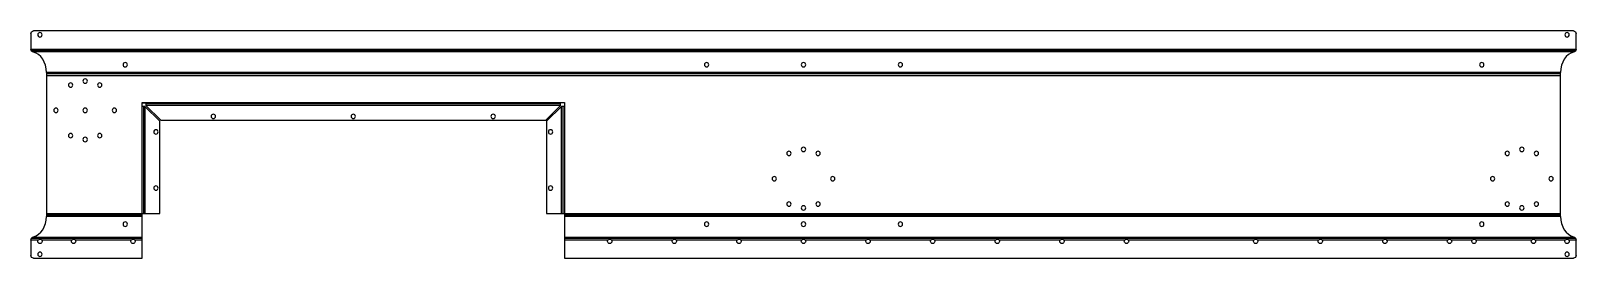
# Model space of a CAD drawing. Header units: millimetres. Extents: x -2 to 1194, y 0 to 176.
import ezdxf

# ---------------------------------------------------------------- set-up
doc = ezdxf.new("R2010")
doc.units = ezdxf.units.MM

msp = doc.modelspace()

# ---------------------------------------------------------------- linework, layer by layer
at = {"layer": 'BEND'}
for p, q in [((-1.7, 160.9), (1193.7, 160.9)), ((1182, 142.7), (10, 142.7)), ((85.1, 117.5), (85.1, 34.5)), ((408, 119.4), (87, 119.4)), ((409.9, 34.5), (409.9, 117.5)), ((84, 33.4), (10, 33.4)), ((1182, 33.4), (411, 33.4)), ((84, 15.1), (-1.7, 15.1, 0)), ((1193.7, 15.1, 0), (411, 15.1))]:
    msp.add_line(p, q, dxfattribs=at)
at = {"layer": 'BEND_EXTENT'}
for p, q in [((-2, 162), (1194, 162)), ((1192.6, 159.8), (-0.6, 159.8)), ((1182, 143.8), (10, 143.8)), ((10, 141.5), (1182, 141.5)), ((84.1, 120.5), (408, 120.5)), ((84, 34.5), (84, 117.5)), ((86.3, 117.5), (86.3, 34.5)), ((408, 118.3), (87, 118.3)), ((408.7, 34.5), (408.7, 117.5)), ((411, 117.5), (411, 34.5)), ((10, 34.5), (84, 34.5)), ((84, 32.3), (10, 32.3)), ((411, 34.5), (1182, 34.5)), ((1182, 32.3), (411, 32.3)), ((3.6, 14), (-2, 14)), ((-0.6, 16.3), (84, 16.3)), ((29.6, 14), (6.4, 14)), ((75.6, 14), (32.4, 14)), ((84, 14), (78.4, 14)), ((411, 16.3), (1192.6, 16.3)), ((444.6, 14), (411, 14)), ((494.6, 14), (447.4, 14)), ((544.6, 14), (497.4, 14)), ((594.6, 14), (547.4, 14)), ((644.6, 14), (597.4, 14)), ((694.6, 14), (647.4, 14)), ((744.6, 14), (697.4, 14)), ((794.6, 14), (747.4, 14)), ((844.6, 14), (797.4, 14)), ((944.6, 14), (847.4, 14)), ((994.6, 14), (947.4, 14)), ((1044.6, 14), (997.4, 14)), ((1094.6, 14), (1047.4, 14)), ((1113.6, 14), (1097.4, 14)), ((1159.6, 14), (1116.4, 14)), ((1185.6, 14), (1162.4, 14)), ((1194, 14), (1188.4, 14))]:
    msp.add_line(p, q, dxfattribs=at)
at = {"layer": 'INTERIOR_PROFILES', "extrusion": (0, 0, -1)}
for centre in [(-5, 173), (-1187, 173), (-71, 149.8), (-521, 149.8), (-596, 149.8), (-671, 149.8), (-1121, 149.8), (-28.7, 134.1), (-40, 137.2), (-51.3, 134.1), (-17.4, 114.5), (-40, 114.5), (-62.6, 114.5), (-139.2, 109.8), (-247.5, 109.8), (-355.8, 109.8), (-28.7, 94.9), (-51.3, 94.9), (-94.8, 97.8), (-400.2, 97.8), (-40, 91.9), (-596, 84.2), (-1152, 84.2), (-584.7, 81.1), (-607.3, 81.1), (-1140.7, 81.1), (-1163.3, 81.1), (-573.4, 61.5), (-618.6, 61.5), (-1129.4, 61.5), (-1174.6, 61.5), (-94.8, 54.3), (-400.2, 54.3), (-584.7, 41.9), (-596, 38.9), (-607.3, 41.9), (-1140.7, 41.9), (-1152, 38.9), (-1163.3, 41.9), (-71, 26.3), (-521, 26.3), (-596, 26.3), (-671, 26.3), (-1121, 26.3), (-5, 3), (-1187, 3)]:
    msp.add_circle(centre, 1.7, dxfattribs=at)
for centre in [(-5, 13), (-31, 13), (-77, 13), (-446, 13), (-496, 13), (-546, 13), (-596, 13), (-646, 13), (-696, 13), (-746, 13), (-796, 13), (-846, 13), (-946, 13), (-996, 13), (-1046, 13), (-1096, 13), (-1115, 13), (-1161, 13), (-1187, 13)]:
    msp.add_arc(centre, 1.7, -216.0319, 36.0319, dxfattribs=at)
at = {"layer": 'INTERIOR_PROFILES'}
for points in [[(6.4, 14), (6, 14.4), (5.3, 14.6), (4.7, 14.5), (4.2, 14.4), (3.9, 14.2), (3.6, 14)], [(32.4, 14), (32, 14.4), (31.3, 14.6), (30.7, 14.5), (30.2, 14.4), (29.9, 14.2), (29.6, 14)], [(78.4, 14), (78, 14.4), (77.3, 14.6), (76.7, 14.5), (76.2, 14.4), (75.9, 14.2), (75.6, 14)], [(447.4, 14), (447, 14.4), (446.3, 14.6), (445.7, 14.5), (445.2, 14.4), (444.9, 14.2), (444.6, 14)], [(497.4, 14), (497, 14.4), (496.3, 14.6), (495.7, 14.5), (495.2, 14.4), (494.9, 14.2), (494.6, 14)], [(547.4, 14), (547, 14.4), (546.3, 14.6), (545.7, 14.5), (545.2, 14.4), (544.9, 14.2), (544.6, 14)], [(597.4, 14), (597, 14.4), (596.3, 14.6), (595.7, 14.5), (595.2, 14.4), (594.9, 14.2), (594.6, 14)], [(647.4, 14), (647, 14.4), (646.3, 14.6), (645.7, 14.5), (645.2, 14.4), (644.9, 14.2), (644.6, 14)], [(697.4, 14), (697, 14.4), (696.3, 14.6), (695.7, 14.5), (695.2, 14.4), (694.9, 14.2), (694.6, 14)], [(747.4, 14), (747, 14.4), (746.3, 14.6), (745.7, 14.5), (745.2, 14.4), (744.9, 14.2), (744.6, 14)], [(797.4, 14), (797, 14.4), (796.3, 14.6), (795.7, 14.5), (795.2, 14.4), (794.9, 14.2), (794.6, 14)], [(847.4, 14), (847, 14.4), (846.3, 14.6), (845.7, 14.5), (845.2, 14.4), (844.9, 14.2), (844.6, 14)], [(947.4, 14), (947, 14.4), (946.3, 14.6), (945.7, 14.5), (945.2, 14.4), (944.9, 14.2), (944.6, 14)], [(997.4, 14), (997, 14.4), (996.3, 14.6), (995.7, 14.5), (995.2, 14.4), (994.9, 14.2), (994.6, 14)], [(1047.4, 14), (1047, 14.4), (1046.3, 14.6), (1045.7, 14.5), (1045.2, 14.4), (1044.9, 14.2), (1044.6, 14)], [(1097.4, 14), (1097, 14.4), (1096.3, 14.6), (1095.7, 14.5), (1095.2, 14.4), (1094.9, 14.2), (1094.6, 14)], [(1116.4, 14), (1116, 14.4), (1115.3, 14.6), (1114.7, 14.5), (1114.2, 14.4), (1113.9, 14.2), (1113.6, 14)], [(1162.4, 14), (1162, 14.4), (1161.3, 14.6), (1160.7, 14.5), (1160.2, 14.4), (1159.9, 14.2), (1159.6, 14)], [(1188.4, 14), (1188, 14.4), (1187.3, 14.6), (1186.7, 14.5), (1186.2, 14.4), (1185.9, 14.2), (1185.6, 14)]]:
    msp.add_open_spline(points, degree=3, knots=[0.315918, 0.315918, 0.315918, 0.315918, 0.5000107, 0.5000107, 0.5000107, 0.6203015, 0.6203015, 0.6203015, 0.6203015], dxfattribs=at)
at = {"layer": 'OUTER_PROFILES'}
for p, q in [((-2, 174), (-2, 162)), ((1192, 176), (0, 176)), ((1194, 162), (1194, 174)), ((10, 143.8), (10, 88.5)), ((1182, 88.5), (1182, 143.8)), ((84, 117.5), (84, 120.5)), ((84, 120.5), (84.1, 120.5)), ((84.2, 120.4), (87, 120.4)), ((87, 120.4), (87, 118.3)), ((408, 118.3), (408, 120.5)), ((408, 120.5), (411, 120.5)), ((411, 120.5), (411, 117.5)), ((86.3, 117.5), (84, 117.5)), ((97.8, 106), (86.3, 117.5)), ((87, 118.3), (98.5, 106.8)), ((396.5, 106.8), (408, 118.3)), ((408.7, 117.5), (397.2, 106)), ((411, 117.5), (408.7, 117.5)), ((97.8, 34.5), (97.8, 106)), ((98.5, 106.8), (396.5, 106.8)), ((397.2, 106), (397.2, 34.5)), ((10, 88.5), (10, 34.5)), ((1182, 34.5), (1182, 88.5)), ((10, 34.5), (10, 32.3)), ((84, 32.3), (84, 34.5)), ((84, 34.5), (97.8, 34.5)), ((84, 16.3), (84, 32.3)), ((397.2, 34.5), (411, 34.5)), ((411, 34.5), (411, 0)), ((1182, 32.3), (1182, 34.5)), ((-2, 14), (-2, 2)), ((84, 0), (84, 16.3)), ((1194, 2), (1194, 14)), ((0, 0), (84, 0)), ((411, 0), (1192, 0))]:
    msp.add_line(p, q, dxfattribs=at)
at = {"layer": 'OUTER_PROFILES', "extrusion": (0, 0, -1)}
for centre, radius, start, end in [((0, 174), 2, 0, 90), ((-1192, 174), 2, 90, 180), ((-0.5, 162), 2.54, 282.6267, 360), ((-1191.5, 162), 2.54, 180, 257.3733), ((-0.5, 14), 2.54, 0, 77.3733), ((-1191.5, 14), 2.54, 102.6267, 180), ((0, 2), 2, -90, 0), ((-1192, 2), 2, 180, 270)]:
    msp.add_arc(centre, radius, start, end, dxfattribs=at)
at = {"layer": 'OUTER_PROFILES'}
for centre, major_axis, start_param, end_param in [((-2, 143.8), (0, 16), 4.712389, 6.116728), ((1194, 143.8), (0, -16), 3.30805, 4.712389), ((-2, 32.3), (0, -16), 0.166457, 1.570796), ((1194, 32.3), (0, 16), 1.570796, 2.975135)]:
    msp.add_ellipse(centre, major_axis=major_axis, ratio=0.75, start_param=start_param, end_param=end_param, dxfattribs=at)
msp.add_open_spline([(84.2, 120.4), (84.2, 120.5), (84.1, 120.5), (84.1, 120.5)], degree=3, dxfattribs=at)

doc.saveas('drawing.dxf')
